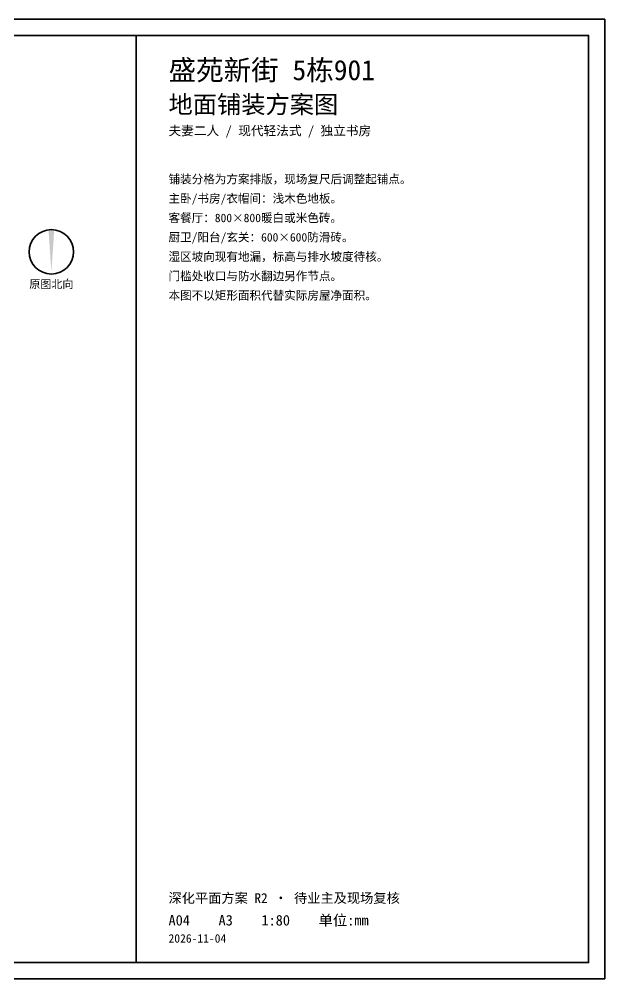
# Model space of a CAD drawing. Header units: millimetres. Extents: x -4600 to 229000, y -4300 to 19460.
# Drawn here: x 134504 to 149000, y -4300 to 19460 of the extents above; entities that cross this region are included whole.
import ezdxf
from ezdxf.enums import TextEntityAlignment as Align

# ---------------------------------------------------------------- set-up
doc = ezdxf.new("R2010")
doc.units = ezdxf.units.MM
doc.header["$LTSCALE"] = 100
for name, color, linetype, lineweight in [('A-NOTE', 7, 'Continuous', 18), ('A-SHEET', 7, 'Continuous', 35), ('A-TEXT', 7, 'Continuous', 18), ('R2-LEGEND', 7, 'Continuous', 18)]:
    doc.layers.add(name, color=color, linetype=linetype, lineweight=lineweight)
doc.styles.add('CJK', font='simsun.ttc')

# ---------------------------------------------------------------- blocks, each defined once
blk = doc.blocks.new('A04_SHEET')
at = {"layer": 'A-SHEET'}
blk.add_hatch(color=256, dxfattribs=at).paths.add_polyline_path([(15230, 14230), (15370, 14230), (15300, 13200)])
blk.add_line((17400, -3900), (17400, 19060), dxfattribs=at)
for points in [[(-4600, -4300), (29000, -4300), (29000, 19460), (-4600, 19460)], [(-4200, -3900), (28600, -3900), (28600, 19060), (-4200, 19060)]]:
    blk.add_lwpolyline(points, close=True, dxfattribs=at)
blk.add_circle((15300, 13700), 550, dxfattribs=at)
at = {"layer": 'A-NOTE', "style": 'CJK'}
for s, height, p in [('盛苑新街 5栋901', 500, (18200, 18200)), ('地面铺装方案图', 440, (18200, 17350)), ('夫妻二人 / 现代轻法式 / 独立书房', 230, (18200, 16700)), ('深化平面方案 R2 · 待业主及现场复核', 240, (18200, -2300)), ('A04    A3    1:80    单位:mm', 260, (18200, -2850)), ('2026-11-04', 210, (18200, -3300))]:
    blk.add_text(s, height=height, dxfattribs=at).set_placement(p, align=Align.MIDDLE_LEFT)
at = {"layer": 'A-TEXT', "style": 'CJK'}
blk.add_text('原图北向', height=200, dxfattribs=at).set_placement((15300, 12900), align=Align.MIDDLE_CENTER)
at = {"layer": 'R2-LEGEND', "style": 'CJK'}
for s, p in [('铺装分格为方案排版，现场复尺后调整起铺点。', (18200, 15500)), ('主卧/书房/衣帽间：浅木色地板。', (18200, 15020)), ('客餐厅：800×800暖白或米色砖。', (18200, 14540)), ('厨卫/阳台/玄关：600×600防滑砖。', (18200, 14060)), ('湿区坡向现有地漏，标高与排水坡度待核。', (18200, 13580)), ('门槛处收口与防水翻边另作节点。', (18200, 13100)), ('本图不以矩形面积代替实际房屋净面积。', (18200, 12620))]:
    blk.add_text(s, height=210, dxfattribs=at).set_placement(p, align=Align.MIDDLE_LEFT)

msp = doc.modelspace()

# ---------------------------------------------------------------- block references
msp.add_blockref('A04_SHEET', (120000, 0))

doc.saveas('drawing.dxf')
